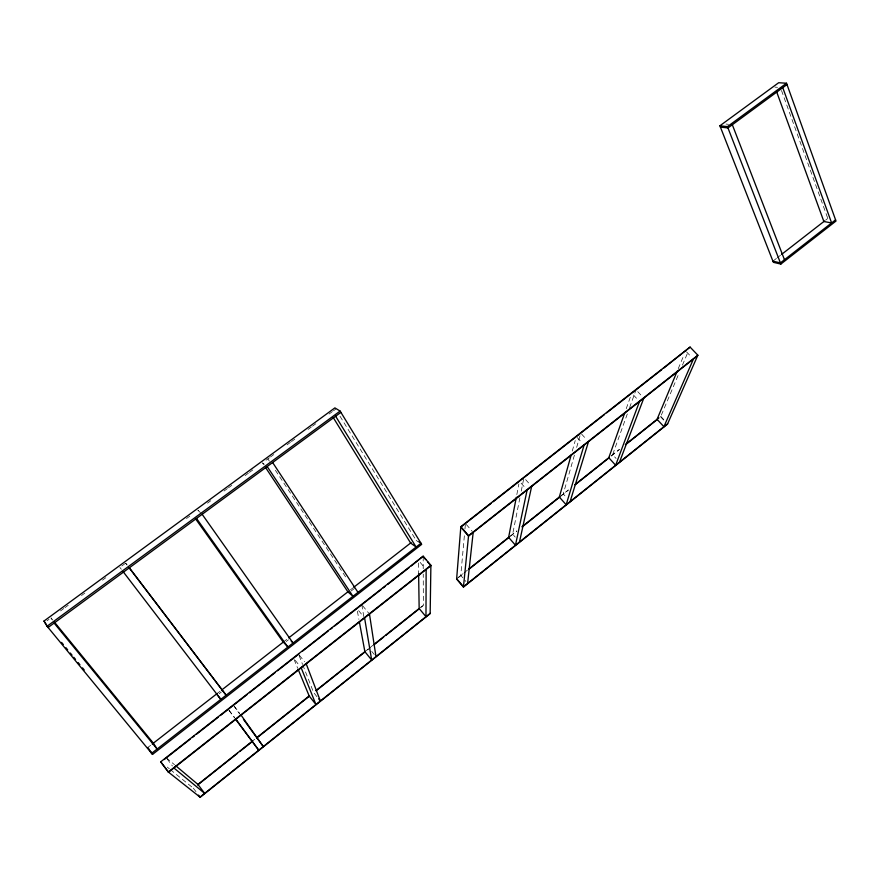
<?xml version="1.0" encoding="UTF-8"?>
<svg xmlns="http://www.w3.org/2000/svg" width="880" height="880" viewBox="0 0 880 880"><rect width="100%" height="100%" fill="white"/><g stroke="black" fill="none" stroke-linecap="round" stroke-linejoin="round"><path stroke-width="0.66" stroke-dasharray="4.4 3.3" d="M464.354 535.788L460.779 575.421L465.894 581.438M464.97 528.957L465.454 523.49M516.824 494.593L518.881 483.901M519.893 497.86L512.655 534.171L515.218 537.108M521.235 491.128L523.919 477.686M572.275 451.055L575.245 440.539M574.42 455.136L563.255 493.933L566.676 497.772M576.653 447.37L580.756 433.147M626.241 408.672L630.828 395.769M627.308 413.996L612.623 454.674L616.055 458.436M629.607 407.638L636.031 389.829M678.238 368.676L684.068 354.75M661.331 415.118L679.272 372.658M682.429 365.167L688.237 351.428M251.999 741.444L254.716 739.277M364.881 651.673L372.823 645.359M419.155 608.509L423.357 605.176M456.654 578.699L463.1 573.573M464.167 572.726L467.401 570.163M510.378 535.986L516.824 530.86M559.328 497.057L568.392 489.841M611.38 455.664L618.893 449.691M367.51 649.924L370.733 647.361M421.212 607.222L423.357 605.506L423.247 574.156M458.766 577.346L465.212 572.231M510.301 536.371L516.747 531.245M560.758 496.243L568.271 490.27M611.215 456.115L619.806 449.284M147.895 747.428L150.623 745.305M216.601 693.968L220.847 690.668M283.239 642.136L287.639 638.704M350.471 589.82L352.869 587.961M772.915 261.162L776.952 258.016M777.216 257.818L780.45 255.299M825.649 220.132L827.805 218.449M219.153 693.748L221.32 692.065M286.264 641.509L288.431 639.815M351.219 590.953L354.464 588.423M47.003 620.818L48.994 619.355M60.489 610.929L63.811 608.498M64.911 607.684L68.222 605.253M81.488 595.54L84.81 593.109M102.487 580.14L105.809 577.709M121.803 565.983L126.797 562.309M186.483 518.562L189.794 516.131M207.482 503.162L210.793 500.731M224.059 491.007L227.37 488.576M228.481 487.773L231.792 485.342M245.058 475.618L248.369 473.187M249.48 472.373L252.791 469.942M266.057 460.218L269.368 457.787M270.479 456.973L273.79 454.542M287.056 444.818L290.367 442.387M291.478 441.584L294.789 439.153M308.055 429.429L311.366 426.998M312.477 426.184L315.788 423.753M329.054 414.029L332.365 411.598M333.476 410.795L335.687 409.167M774.939 87.131L777.546 87.307M726.011 124.058L728.541 124.333M416.163 540.386L418.374 541.981M264.363 464.31L262.482 462.847L263.989 465.124M167.244 767.096L169.334 768.779M170.368 769.626L193.501 788.315M166.353 757.856L174.504 764.72M200.453 512.655L197.912 510.18L199.496 512.424M686.51 351.857L691.691 357.269M637.758 391.677L642.07 396.297M660.803 416.361L664.235 420.035M660.605 416.845L664.026 420.519M633.479 395.032L637.791 399.663M581.614 434.093L586.784 439.769M577.214 437.547L582.384 443.234M525.635 479.622L529.936 484.473M521.114 483.175L525.404 488.037M466.312 524.48L472.318 531.454M420.145 562.375L424.424 567.446M362.648 605.759L368.621 613.041M358.611 610.632L362.879 615.846M52.712 620.026L50.974 617.903L52.228 619.971M371.734 651.387L374.286 654.511M127.127 565.015L125.642 563.167L127.303 565.345M299.431 655.314L304.535 661.727M295.24 660.341L299.497 665.687M316.987 696.729L313.599 692.461L303.083 665.709M119.878 567.391L121.341 569.261M234.223 706.266L239.558 713.174M229.031 710.336L234.366 717.255M193.281 788.128L196.482 792.297M167.112 758.879L172.414 765.985M229.064 710.413L234.597 717.904M233.464 705.276L239.613 713.955M267.883 458.876L269.39 461.164M275.407 470.305L346.852 578.82M339.999 416.207L415.47 539.253M294.063 659.461L297.704 668.272M299.079 655.523L302.577 664.444M781.495 90.497L828.234 219.637M357.401 611.248L358.897 619.333M361.79 604.725L363.803 616.594M418.473 563.013L418.627 573.716M423.181 556.622L423.225 568.755"/><path stroke-width="1.32" d="M426.14 569.481L425.975 616.682L419.155 608.509L418.627 573.716M430.892 565.312L430.166 613.657L200.211 797.28L168.3 772.002L160.71 761.816L423.181 556.182L430.892 565.312L168.3 772.002M460.834 526.68L456.621 579.062L463.441 587.092L667.458 424.182L697.851 355.201L690.074 347.083L460.834 526.68L468.567 535.667L463.441 587.092M467.599 583.451L473.176 532.444M516.318 497.266L508.629 537.372L515.471 545.226L527.131 489.984M519.486 542.014L531.652 486.42M571.175 454.993L559.328 497.057L566.181 504.746L584.1 445.126M570.097 501.611L588.5 441.661M624.866 412.544L608.795 457.721L615.648 465.245L639.507 401.511M619.476 462.187L643.797 398.145M677.182 371.217L657.063 419.342L663.927 426.701L693.418 359.073M690.074 347.083L663.894 368.005M199.991 797.104L430.177 613.327M667.667 423.709L463.474 586.74L456.654 578.699M197.582 784.707L252.406 741.114M256.707 737.693L309.397 695.794M315.843 690.668L365.299 651.343M373.901 644.501L419.056 608.597M468.468 569.305L509.3 536.833M522.192 526.581L559.801 496.683M574.849 484.715L609.224 457.38M625.35 444.565L658.933 417.857M197.791 784.894L237.534 753.291M239.69 751.575L252.571 741.334M256.872 737.913L309.507 696.058M317.02 690.074L365.354 651.64M373.956 644.809L383.614 637.12M385.77 635.404L419.067 608.927M469.502 568.81L509.223 537.229M522.115 526.977L559.68 497.101M575.784 484.286L607.992 458.678M626.252 444.169L657.382 419.408M468.567 535.667L697.851 355.201M697.587 355.795L468.523 536.107L460.801 527.131L491.051 503.437M164.208 759.539L190.135 739.222M192.291 737.539L194.447 735.845M196.603 734.151L218.185 717.244M220.341 715.55L247.313 694.419M249.469 692.725L275.363 672.441M277.519 670.747L299.101 653.84M302.335 651.299L328.229 631.015M330.396 629.321L332.552 627.627M334.708 625.944L381.106 589.589M383.262 587.895L385.418 586.201M387.574 584.518L409.156 567.611M411.312 565.917L423.181 556.182M493.207 501.743L519.134 481.426M519.387 481.228L604.483 414.557M606.639 412.863L661.727 369.699M152.229 744.051L217.228 693.484M221.562 690.118L283.305 642.081L287.892 647.042L196.526 518.441M288.717 637.868L348.304 591.514M353.716 587.29L411.136 542.63M781.517 254.463L824.582 220.968M835.571 219.857L780.417 262.889L772.915 261.162M152.515 754.424L421.674 544.379L340.109 411.07L334.895 407.891L44 621.038L47.08 626.252L152.515 754.424L150.656 751.465M780.868 264.066L836 221.045L786.533 83.237L778.679 82.72L719.906 125.785L773.377 262.339L780.868 264.066L727.452 126.621L719.906 125.785M47.08 626.252L340.109 411.07M727.452 126.621L786.533 83.237M340.901 412.357L48.103 627.495L44 621.038M787.006 84.557L727.969 127.941L720.423 127.094M418.77 541.64L420.981 543.235L151.613 753.335L147.895 747.428M160.71 761.816L168.586 772.222L430.892 565.741L427.46 561.682M173.932 768.009L204.655 793.386L197.934 784.421L175.516 765.567M291.192 641.058L293.062 643.005L202.158 514.305M423.181 556.622L425.744 559.658M61.578 642.422L63.327 644.545M65.945 647.724L67.683 649.847M70.301 653.037L72.05 655.149M73.788 657.272L75.537 659.395M78.144 662.574L79.893 664.697M82.511 667.876L84.249 669.999M54.109 623.084L157.113 749.034L153.362 743.171L54.45 622.149M318.681 698.863L320.375 700.997L306.229 663.861M216.601 693.968L220.803 699.358L123.211 571.758M129.349 567.798L226.138 695.2L128.964 567.534M198.495 795.113L200.211 797.28M235.895 719.235L258.742 750.2L235.389 718.971M195.492 518.727L283.239 642.136M243.463 719.378L263.285 746.581L241.087 715.154M267.19 466.521L352.957 596.288L347.875 591.844L265.496 467.412M272.635 462.517L357.984 592.372M333.3 417.659L410.619 543.026L416.108 547.03L335.621 416.229M298.232 669.526L309.177 695.97L315.942 704.528L301.191 667.832M732.325 124.74L784.476 259.71M776.809 92.246L823.867 221.518L831.611 222.948L782.771 87.67M359.392 622.028L364.881 651.673L371.668 660.033L364.584 617.936M369.479 614.086L375.98 656.601"/></g></svg>
